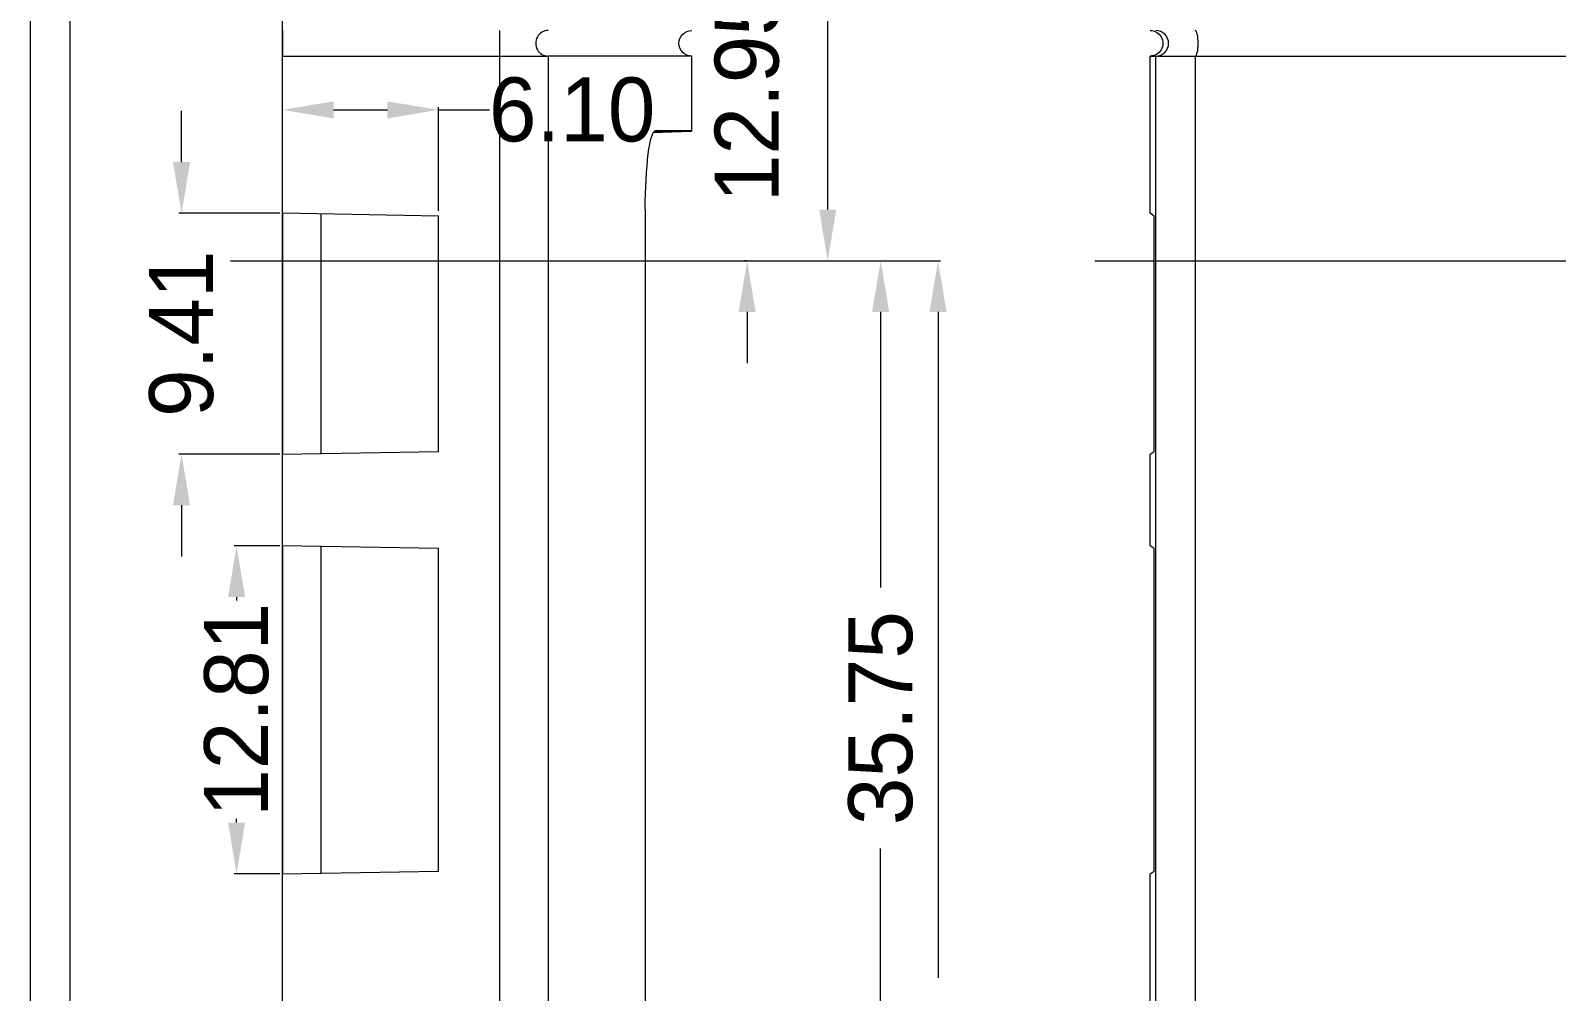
# Model space of a CAD drawing. Header units: millimetres. Extents: x -644 to 177, y 608 to 849.
# Drawn here: x -147.6 to -87.9, y 704.6 to 742.1 of the extents above; entities that cross this region are included whole.
import ezdxf
from ezdxf.lldxf.tags import DXFTag

# ---------------------------------------------------------------- set-up
doc = ezdxf.new("R2010")
doc.units = ezdxf.units.MM
doc.layers.get('0').update_dxf_attribs({"linetype": 'CONTINUOUS'})
doc.layers.get('Defpoints').update_dxf_attribs({"linetype": 'CONTINUOUS'})
doc.layers.add('10', color=7, linetype='CONTINUOUS', true_color=0xffffff)
doc.layers.add('30', color=7, linetype='CONTINUOUS', true_color=0xffffff)
tags = doc.linetypes.add('PHANTOM', pattern=[50.5, 18, -6.5, 6.5, -6.5, 6.5, -6.5]).pattern_tags.tags
tags[14:15] = [DXFTag(74, 4), DXFTag(75, 0), DXFTag(340, '0'), DXFTag(46, 0.0), DXFTag(50, 0.0), DXFTag(44, 0.0), DXFTag(45, 0.0)]
tags[12:13] = [DXFTag(74, 4), DXFTag(75, 0), DXFTag(340, '0'), DXFTag(46, 0.0), DXFTag(50, 0.0), DXFTag(44, 0.0), DXFTag(45, 0.0)]
tags[10:11] = [DXFTag(74, 4), DXFTag(75, 0), DXFTag(340, '0'), DXFTag(46, 0.0), DXFTag(50, 0.0), DXFTag(44, 0.0), DXFTag(45, 0.0)]
tags[8:9] = [DXFTag(74, 4), DXFTag(75, 0), DXFTag(340, '0'), DXFTag(46, 0.0), DXFTag(50, 0.0), DXFTag(44, 0.0), DXFTag(45, 0.0)]
tags[6:7] = [DXFTag(74, 4), DXFTag(75, 0), DXFTag(340, '0'), DXFTag(46, 0.0), DXFTag(50, 0.0), DXFTag(44, 0.0), DXFTag(45, 0.0)]
tags[4:5] = [DXFTag(74, 4), DXFTag(75, 0), DXFTag(340, '0'), DXFTag(46, 0.0), DXFTag(50, 0.0), DXFTag(44, 0.0), DXFTag(45, 0.0)]
doc.dimstyles.new('2', dxfattribs={"dimtxt": 2.5, "dimasz": 2, "dimexe": 0.1, "dimexo": 0.1, "dimgap": 0.1, "dimtad": 0, "dimzin": 0, "dimdsep": 46, "dimtxsty": 'Standard', "dimcen": 0, "dimclrd": 4, "dimclre": 4, "dimclrt": 3, "dimadec": 1, "dimazin": 0, "dimtfac": 1, "dimtofl": 0, "dimtmove": 0, "dimatfit": 3, "dimfxl": 0, "dimtolj": 1, "dimtzin": 0, "dimlwd": 9, "dimlwe": 9, "dimarcsym": 0})

# ---------------------------------------------------------------- blocks, each defined once
blk = doc.blocks.new('*D200')
at = {"color": 4, "lineweight": 9}
for p, q in [((-119.587, 748.088), (-119.587, 750.088)), ((-134.451, 746.088), (-119.487, 746.088)), ((-119.612, 733.138), (-119.687, 733.138)), ((-119.587, 731.138), (-119.587, 729.138))]:
    blk.add_line(p, q, dxfattribs=at)
for points in [[(-119.92, 748.088), (-119.254, 748.088), (-119.587, 746.088)], [(-119.92, 731.138), (-119.254, 731.138), (-119.587, 733.138)]]:
    blk.add_solid(points, dxfattribs=at)
at = {"layer": 'Defpoints', "color": 0, "lineweight": 9}
for p in [(-134.551, 746.088), (-119.587, 746.088), (-119.512, 733.138)]:
    blk.add_point(p, dxfattribs=at)
at = {"color": 3, "lineweight": 9, "insert": (-119.587, 739.613), "char_height": 2.5, "attachment_point": 5, "rotation": 90}
blk.add_mtext('\\A1;12.95', dxfattribs=at)
blk = doc.blocks.new('*D201')
at = {"color": 4, "lineweight": 9}
for p, q in [((-121.688, 733.138), (-114.267, 733.138)), ((-114.367, 731.138), (-114.367, 720.363)), ((-114.367, 699.388), (-114.367, 710.163)), ((-131.551, 697.388), (-114.267, 697.388))]:
    blk.add_line(p, q, dxfattribs=at)
for points in [[(-114.7, 731.138), (-114.033, 731.138), (-114.367, 733.138)], [(-114.7, 699.388), (-114.033, 699.388), (-114.367, 697.388)]]:
    blk.add_solid(points, dxfattribs=at)
at = {"layer": 'Defpoints', "color": 0, "lineweight": 9}
for p in [(-121.788, 733.138), (-131.651, 697.388), (-114.367, 697.388)]:
    blk.add_point(p, dxfattribs=at)
at = {"color": 3, "lineweight": 9, "insert": (-114.367, 715.263), "char_height": 2.5, "attachment_point": 5, "rotation": 90}
blk.add_mtext('\\A1;35.75', dxfattribs=at)
blk = doc.blocks.new('*D202')
at = {"color": 4, "lineweight": 9}
for p, q in [((-121.688, 733.138), (-112.025, 733.138)), ((-112.125, 731.138), (-112.125, 705.113)), ((-112.125, 668.888), (-112.125, 694.913)), ((-134.551, 666.888), (-112.025, 666.888))]:
    blk.add_line(p, q, dxfattribs=at)
for points in [[(-112.458, 731.138), (-111.791, 731.138), (-112.125, 733.138)], [(-112.458, 668.888), (-111.791, 668.888), (-112.125, 666.888)]]:
    blk.add_solid(points, dxfattribs=at)
at = {"layer": 'Defpoints', "color": 0, "lineweight": 9}
for p in [(-121.788, 733.138), (-112.125, 733.138), (-134.651, 666.888)]:
    blk.add_point(p, dxfattribs=at)
at = {"color": 3, "lineweight": 9, "insert": (-112.125, 700.013), "char_height": 2.5, "attachment_point": 5, "rotation": 90}
blk.add_mtext('\\A1;66.25', dxfattribs=at)
blk = doc.blocks.new('*D203')
at = {"color": 4, "lineweight": 9}
for p, q in [((-133.551, 762.488), (-116.337, 762.488)), ((-116.437, 760.488), (-116.437, 752.913)), ((-116.437, 735.138), (-116.437, 742.713)), ((-121.688, 733.138), (-116.337, 733.138))]:
    blk.add_line(p, q, dxfattribs=at)
for points in [[(-116.77, 760.488), (-116.104, 760.488), (-116.437, 762.488)], [(-116.77, 735.138), (-116.104, 735.138), (-116.437, 733.138)]]:
    blk.add_solid(points, dxfattribs=at)
at = {"layer": 'Defpoints', "color": 0, "lineweight": 9}
for p in [(-133.651, 762.488), (-116.437, 762.488), (-121.788, 733.138)]:
    blk.add_point(p, dxfattribs=at)
at = {"color": 3, "lineweight": 9, "insert": (-116.437, 747.813), "char_height": 2.5, "attachment_point": 5, "rotation": 90}
blk.add_mtext('\\A1;29.35', dxfattribs=at)
blk = doc.blocks.new('*D135')
at = {"color": 4, "lineweight": 9}
for p, q in [((-141.696, 736.993), (-141.696, 738.993)), ((-137.851, 734.993), (-141.796, 734.993)), ((-137.851, 725.581), (-141.796, 725.581)), ((-141.696, 723.581), (-141.696, 721.581))]:
    blk.add_line(p, q, dxfattribs=at)
for points in [[(-142.029, 736.993), (-141.362, 736.993), (-141.696, 734.993)], [(-142.029, 723.581), (-141.362, 723.581), (-141.696, 725.581)]]:
    blk.add_solid(points, dxfattribs=at)
at = {"layer": 'Defpoints', "color": 0, "lineweight": 9}
for p in [(-141.696, 734.993), (-137.751, 734.993), (-137.751, 725.581)]:
    blk.add_point(p, dxfattribs=at)
at = {"color": 3, "lineweight": 9, "insert": (-141.696, 730.287), "char_height": 2.5, "attachment_point": 5, "rotation": 90}
blk.add_mtext('\\A1;9.41', dxfattribs=at)
blk = doc.blocks.new('*D136')
at = {"color": 4, "lineweight": 9}
for p, q in [((-137.851, 721.994), (-139.644, 721.994)), ((-139.544, 719.994), (-139.544, 719.855)), ((-139.544, 711.182), (-139.544, 711.321)), ((-137.851, 709.182), (-139.644, 709.182))]:
    blk.add_line(p, q, dxfattribs=at)
for points in [[(-139.877, 719.994), (-139.211, 719.994), (-139.544, 721.994)], [(-139.877, 711.182), (-139.211, 711.182), (-139.544, 709.182)]]:
    blk.add_solid(points, dxfattribs=at)
at = {"layer": 'Defpoints', "color": 0, "lineweight": 9}
for p in [(-137.751, 721.994), (-139.544, 709.182), (-137.751, 709.182)]:
    blk.add_point(p, dxfattribs=at)
at = {"color": 3, "lineweight": 9, "insert": (-139.544, 715.588), "char_height": 2.5, "attachment_point": 5, "rotation": 90}
blk.add_mtext('\\A1;12.81', dxfattribs=at)
blk = doc.blocks.new('*D143')
at = {"color": 4, "lineweight": 9}
for p, q in [((-137.751, 735.094), (-137.751, 739.137)), ((-131.651, 735.094), (-131.651, 739.137)), ((-135.751, 739.037), (-133.651, 739.037)), ((-131.651, 739.037), (-129.651, 739.037))]:
    blk.add_line(p, q, dxfattribs=at)
for points in [[(-135.751, 739.37), (-135.751, 738.703), (-137.751, 739.037)], [(-133.651, 739.37), (-133.651, 738.703), (-131.651, 739.037)]]:
    blk.add_solid(points, dxfattribs=at)
at = {"layer": 'Defpoints', "color": 0, "lineweight": 9}
for p in [(-131.651, 739.037), (-137.751, 734.994), (-131.651, 734.994)]:
    blk.add_point(p, dxfattribs=at)
at = {"color": 3, "lineweight": 9, "insert": (-126.426, 739.037), "char_height": 2.5, "attachment_point": 5}
blk.add_mtext('\\A1;6.10', dxfattribs=at)

msp = doc.modelspace()

# ---------------------------------------------------------------- linework, layer by layer
at = {"color": 7, "linetype": 'Continuous', "lineweight": 9}
for p, q in [((-147.599, 617.933), (-147.599, 847.331)), ((-146.054, 619.478), (-146.054, 845.786))]:
    msp.add_line(p, q, dxfattribs=at)
at = {"layer": '10', "color": 7, "linetype": 'Continuous', "lineweight": 9}
for p, q in [((-137.751, 742.138), (-137.751, 741.138)), ((-137.751, 741.138), (-129.26, 741.138)), ((-137.751, 734.994), (-137.751, 741.138)), ((-129.26, 675.138), (-129.26, 741.138)), ((-129.26, 741.138), (-127.366, 741.138)), ((-121.751, 741.138), (-127.366, 741.138)), ((-127.366, 741.138), (-127.366, 675.138)), ((-121.751, 738.211), (-121.751, 741.138)), ((-103.833, 741.138), (-103.61, 741.138)), ((-103.833, 734.994), (-103.833, 741.138)), ((-103.61, 675.138), (-103.61, 741.138)), ((-103.61, 741.138), (-102.07, 741.138)), ((-102.07, 741.138), (-5.595, 741.138)), ((-102.07, 741.138), (-102.07, 675.138)), ((-122.235, 738.211), (-123.22, 738.177)), ((-121.751, 738.211), (-122.235, 738.211)), ((-131.651, 734.888), (-137.751, 734.994)), ((-137.751, 734.993), (-137.751, 725.583)), ((-136.251, 734.966), (-136.251, 725.609)), ((-123.569, 735.138), (-123.569, 681.138)), ((-103.673, 734.888), (-103.833, 734.994)), ((-131.651, 725.688), (-131.651, 734.888)), ((-103.673, 725.688), (-103.673, 734.888)), ((-137.751, 725.581), (-131.651, 725.688)), ((-137.751, 721.994), (-137.751, 725.581)), ((-103.833, 725.581), (-103.673, 725.688)), ((-103.833, 721.994), (-103.833, 725.581)), ((-137.751, 721.996), (-137.751, 709.182)), ((-131.651, 721.888), (-137.751, 721.994)), ((-136.251, 721.97), (-136.251, 709.209)), ((-131.651, 709.288), (-131.651, 721.888)), ((-103.673, 721.888), (-103.833, 721.994)), ((-103.673, 709.288), (-103.673, 721.888)), ((-137.751, 709.181), (-131.651, 709.288)), ((-103.833, 709.181), (-103.673, 709.288)), ((-137.751, 703.794), (-137.751, 709.181)), ((-103.833, 703.794), (-103.833, 709.181))]:
    msp.add_line(p, q, dxfattribs=at)
at = {"layer": '10', "color": 7, "linetype": 'Continuous', "lineweight": 9, "extrusion": (0, 0, -1)}
msp.add_arc((121.751, 741.638), 0.5, 270, 90, dxfattribs=at)
at = {"layer": '10', "color": 7, "linetype": 'Continuous', "lineweight": 9}
for centre, ratio, start_param, end_param in [((-129.26, 741.638), 0.026177, 0, 3.141593), ((-127.366, 741.638), 0.973261, 0, 3.141593), ((-103.61, 741.638), 0.999657, 3.141593, 6.283185), ((-102.07, 741.638), 0.229704, 3.141593, 6.283185)]:
    msp.add_ellipse(centre, major_axis=(0, 0.5), ratio=ratio, start_param=start_param, end_param=end_param, dxfattribs=at)
at = {"layer": '10', "color": 7, "linetype": 'Continuous', "lineweight": 9, "extrusion": (0, 0, -1)}
msp.add_ellipse((-103.833, 741.638), major_axis=(0.5, 0), ratio=0.999657, start_param=4.712389, end_param=7.853982, dxfattribs=at)
at = {"layer": '10', "color": 7, "linetype": 'Continuous', "lineweight": 9}
for points, knots in [([(-123.569, 735.138), (-123.569, 735.953), (-123.524, 736.749), (-123.379, 737.88), (-123.28, 738.212), (-123.185, 738.212)], [0, 0, 0, 0, 0.5, 0.5, 1, 1, 1, 1]), ([(-122.235, 738.211), (-122.296, 738.211), (-122.363, 738.211), (-122.509, 738.211), (-122.587, 738.211), (-122.824, 738.212), (-122.995, 738.212), (-123.185, 738.212)], [0, 0, 0, 0, 0.26292, 0.26292, 0.525839, 0.525839, 1, 1, 1, 1])]:
    msp.add_open_spline(points, degree=3, knots=knots, dxfattribs=at)
msp.add_open_spline([(-123.237, 738.159), (-121.733, 738.212)], degree=1, dxfattribs=at)
at = {"layer": '30', "color": 1, "linetype": 'PHANTOM', "lineweight": 9, "ltscale": 0.3}
for p, q in [((-137.751, 651.138), (-137.751, 815.138)), ((-139.778, 733.138), (-119.512, 733.138)), ((-106, 733.138), (-1.666, 733.138))]:
    msp.add_line(p, q, dxfattribs=at)

# ---------------------------------------------------------------- dimensions: what is measured, and where the dimension line sits
at = {"lineweight": 9}
for base, p1, p2, angle, picture, middle in [((-116.437, 762.488), (-121.788, 733.138), (-133.651, 762.488), 90, '*D203', (-116.437, 747.813)), ((-119.587, 746.088), (-119.512, 733.138), (-134.551, 746.088), 90, '*D200', (-119.587, 739.613)), ((-131.651, 739.037), (-137.751, 734.994), (-131.651, 734.994), 180, '*D143', (-126.426, 739.037)), ((-141.696, 734.993), (-137.751, 725.581), (-137.751, 734.993), 90, '*D135', (-141.696, 730.287)), ((-112.125, 733.138), (-134.651, 666.888), (-121.788, 733.138), 90, '*D202', (-112.125, 700.013)), ((-114.367, 697.388), (-121.788, 733.138), (-131.651, 697.388), 90, '*D201', (-114.367, 715.263)), ((-139.544, 709.182), (-137.751, 721.994), (-137.751, 709.182), 90, '*D136', (-139.544, 715.588))]:
    dim = msp.add_linear_dim(base=base, p1=p1, p2=p2, angle=angle, dimstyle='2', dxfattribs=at)
    dim.commit()
    dim.dimension.update_dxf_attribs({"geometry": picture, "text_midpoint": middle})

doc.saveas('drawing.dxf')
